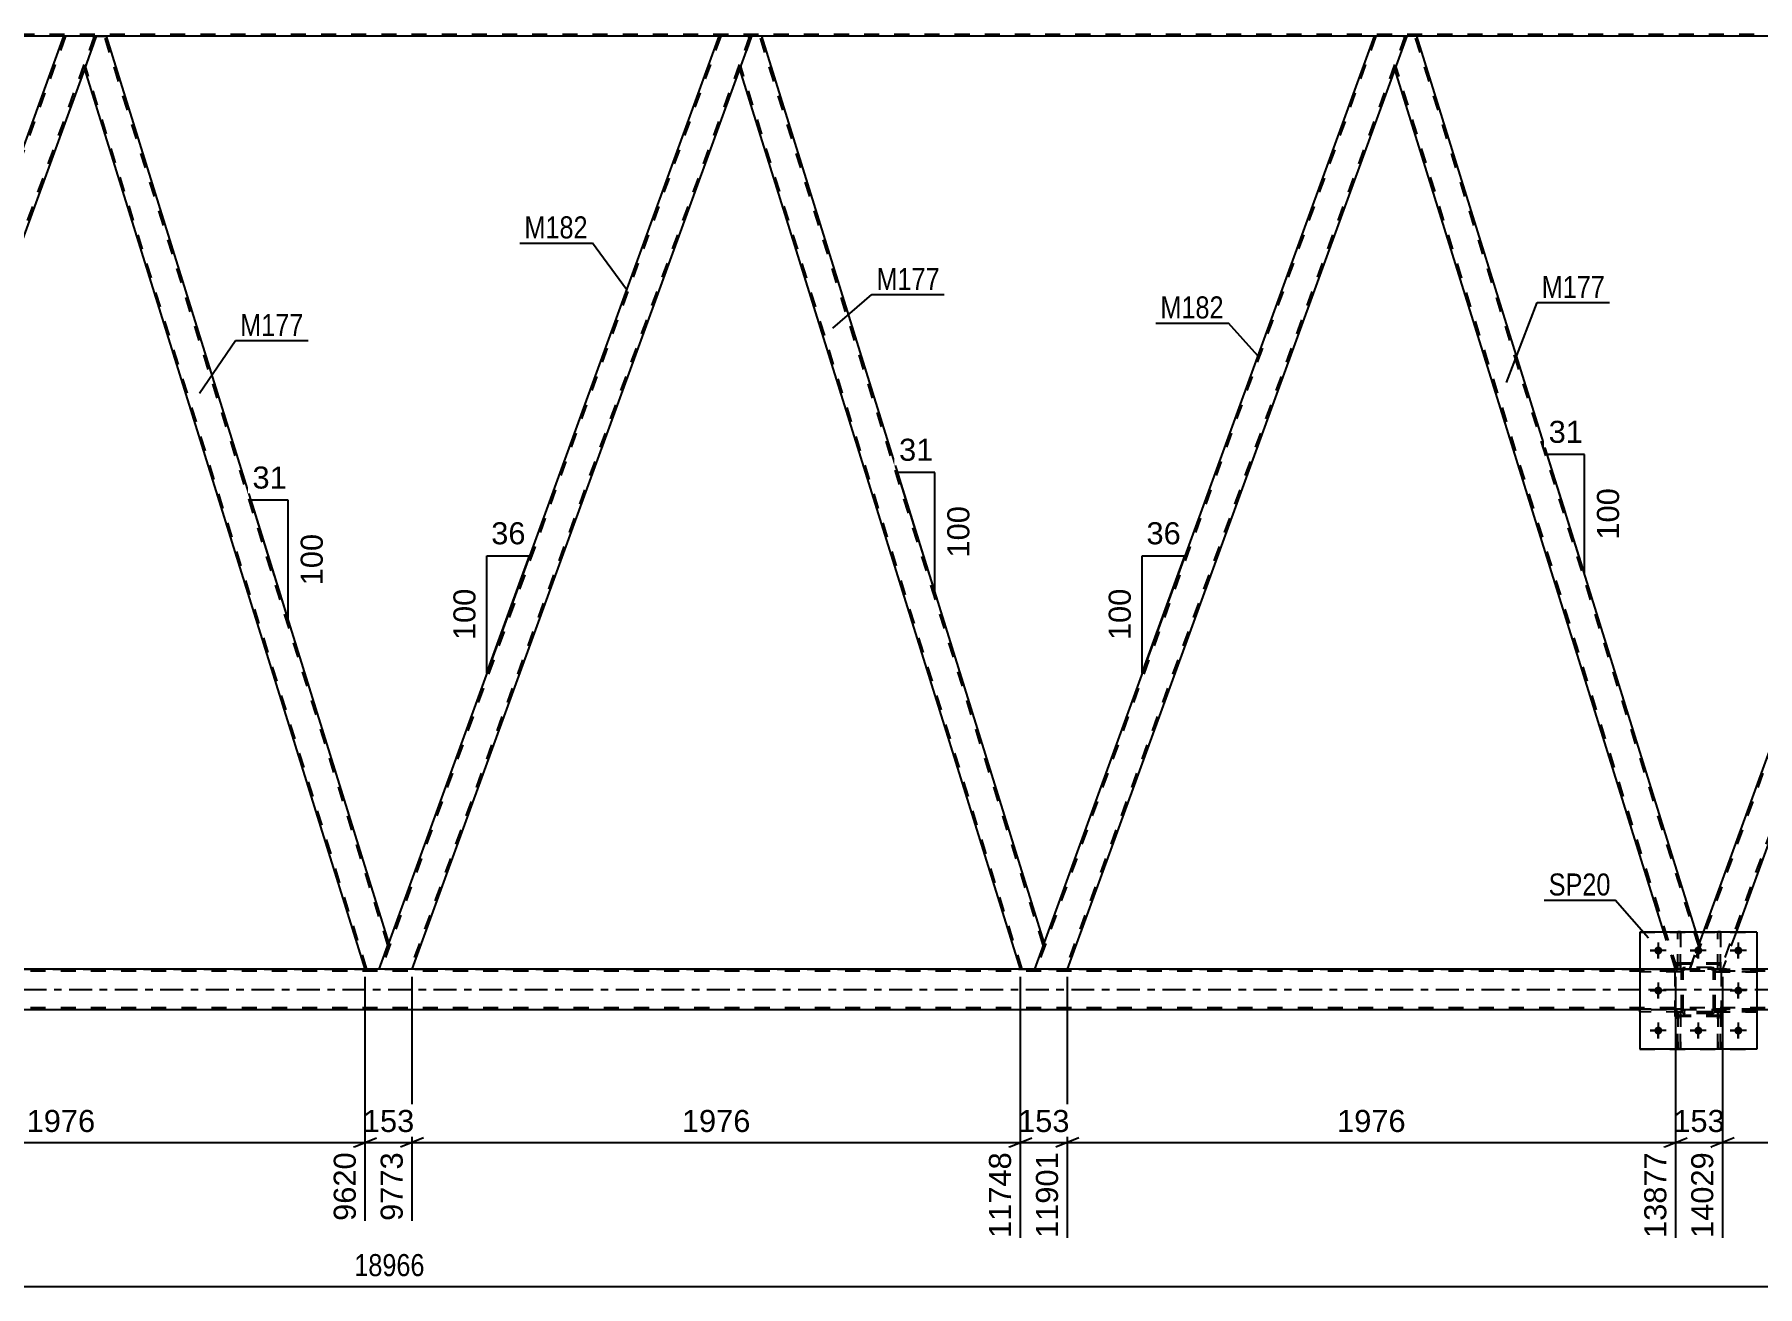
# Model space of a CAD drawing. Header units: millimetres. Extents: x -111 to 730, y -402 to 192.
# Drawn here: x 266 to 489.9, y -164.5 to -1.8 of the extents above; entities that cross this region are included whole.
import ezdxf

# ---------------------------------------------------------------- set-up
doc = ezdxf.new("R2010")
doc.units = ezdxf.units.MM
doc.linetypes.add('DXK_LINE_DOT2', pattern=[3.9198, 1.9599, -1.9599])
doc.linetypes.add('DXK_LINE_DOT3', pattern=[5.9187, 2.979, -0.9799, 0.9799, -0.9799])
doc.styles.add('Arial', font='ARIAL.TTF', dxfattribs={"height": 0.2})
doc.styles.add('Arial Narrow', font='ARIALN.TTF', dxfattribs={"height": 0.2})

# ---------------------------------------------------------------- blocks, each defined once
blk = doc.blocks.new('Part-200059755-4902 - 4566')
at = {"color": 7, "linetype": 'DXK_LINE_DOT2'}
for p, q in [((484.38, -123.55), (484.38, -123.23)), ((484.38, -123.23), (489.78, -123.23)), ((489.78, -123.55), (484.38, -123.55)), ((484.98, -123.55), (484.98, -123.23)), ((489.78, -123.23), (489.78, -123.55))]:
    blk.add_line(p, q, dxfattribs=at)
blk = doc.blocks.new('Part-200059755-5067 - 4566')
at = {"color": 7, "linetype": 'DXK_LINE_DOT2'}
for p, q in [((479.85, -128.76), (479.53, -128.76)), ((479.53, -128.76), (479.53, -133.59)), ((479.53, -129.36), (479.85, -129.36)), ((479.85, -133.59), (479.85, -128.76)), ((479.53, -133.59), (479.85, -133.59))]:
    blk.add_line(p, q, dxfattribs=at)
blk = doc.blocks.new('Part-200059755-5049 - 4566')
at = {"color": 7, "linetype": 'DXK_LINE_DOT2'}
for p, q in [((270.04, -2), (225.92, -123.22)), ((273.78, -2), (229.66, -123.22)), ((274.04, -2), (272.49, -6.25)), ((274, -2), (273.89, -2)), ((274.04, -2), (274, -2)), ((227.42, -118.4), (225.66, -123.22)), ((231.67, -118.4), (229.92, -123.22)), ((229.92, -123.22), (225.66, -123.22))]:
    blk.add_line(p, q, dxfattribs=at)
at = {"color": 2, "linetype": 'Continuous'}
for p, q in [((269.78, -2), (227.42, -118.4)), ((273.53, -2), (269.78, -2)), ((273.53, -2), (274.04, -2)), ((272.49, -6.25), (231.67, -118.4))]:
    blk.add_line(p, q, dxfattribs=at)
blk = doc.blocks.new('Part-200059755-4920 - 4566')
at = {"color": 7, "linetype": 'DXK_LINE_DOT2'}
for p, q in [((485.05, -128.76), (484.73, -128.76)), ((484.73, -128.76), (484.73, -133.59)), ((484.73, -129.36), (485.05, -129.36)), ((485.05, -133.59), (485.05, -128.76)), ((484.73, -133.59), (485.05, -133.59))]:
    blk.add_line(p, q, dxfattribs=at)
blk = doc.blocks.new('Part-200059755-4904 - 4566')
at = {"color": 7, "linetype": 'DXK_LINE_DOT2'}
for p, q in [((479.98, -123.23), (474.58, -123.23)), ((474.58, -123.55), (474.58, -123.23)), ((479.98, -123.55), (474.58, -123.55)), ((479.38, -123.55), (479.38, -123.23)), ((479.98, -123.23), (479.98, -123.55))]:
    blk.add_line(p, q, dxfattribs=at)
blk = doc.blocks.new('Part-200059755-4914 - 4566')
at = {"color": 2, "linetype": 'Continuous'}
for p, q in [((484.73, -118.4), (484.73, -118.39)), ((485.05, -118.39), (484.73, -118.39)), ((485.05, -118.4), (485.05, -118.39))]:
    blk.add_line(p, q, dxfattribs=at)
at = {"color": 7, "linetype": 'DXK_LINE_DOT2'}
for p, q in [((484.73, -123.24), (484.73, -118.4)), ((485.05, -123.24), (485.05, -118.4)), ((484.73, -122.64), (485.05, -122.64)), ((485.05, -123.24), (484.73, -123.24))]:
    blk.add_line(p, q, dxfattribs=at)
blk = doc.blocks.new('Part-200059755-4796 - 4566')
at = {"color": 7, "linetype": 'DXK_LINE_DOT2'}
for p, q in [((479.53, -133.59), (479.53, -128.76)), ((479.53, -128.76), (479.85, -128.76)), ((479.53, -129.36), (479.85, -129.36)), ((479.85, -128.76), (479.85, -133.59)), ((479.85, -133.59), (479.53, -133.59))]:
    blk.add_line(p, q, dxfattribs=at)
blk = doc.blocks.new('Part-200059755-4940 - 4566')
at = {"color": 7, "linetype": 'DXK_LINE_DOT2'}
for p, q in [((355.17, -2), (311.05, -123.22)), ((358.92, -2), (314.8, -123.22)), ((359.17, -2), (357.62, -6.25)), ((359.13, -2), (359.02, -2)), ((359.17, -2), (359.13, -2)), ((312.06, -119.75), (310.79, -123.22)), ((315.05, -123.22), (310.79, -123.22))]:
    blk.add_line(p, q, dxfattribs=at)
at = {"color": 2, "linetype": 'Continuous'}
for p, q in [((354.92, -2), (312.06, -119.75)), ((358.66, -2), (354.92, -2)), ((358.66, -2), (359.17, -2)), ((357.62, -6.25), (315.05, -123.22))]:
    blk.add_line(p, q, dxfattribs=at)
blk = doc.blocks.new('Part-200059755-4817 - 4566')
at = {"color": 7, "linetype": 'DXK_LINE_DOT2'}
for p, q in [((484.73, -133.59), (484.73, -128.76)), ((484.73, -128.76), (485.05, -128.76)), ((484.73, -129.36), (485.05, -129.36)), ((485.05, -128.76), (485.05, -133.59)), ((485.05, -133.59), (484.73, -133.59))]:
    blk.add_line(p, q, dxfattribs=at)
blk = doc.blocks.new('Part-200059755-4820 - 4566')
at = {"color": 7, "linetype": 'DXK_LINE_DOT2'}
for p, q in [((479.53, -123.24), (479.53, -118.39)), ((479.53, -118.39), (479.85, -118.39)), ((479.85, -118.39), (479.85, -123.24)), ((479.53, -122.64), (479.85, -122.64)), ((479.85, -123.24), (479.53, -123.24))]:
    blk.add_line(p, q, dxfattribs=at)
blk = doc.blocks.new('Part-200059755-4823 - 4566')
at = {"color": 7, "linetype": 'DXK_LINE_DOT2'}
for p, q in [((484.73, -123.24), (484.73, -118.39)), ((484.73, -118.39), (485.05, -118.39)), ((485.05, -118.39), (485.05, -123.24)), ((484.73, -122.64), (485.05, -122.64)), ((485.05, -123.24), (484.73, -123.24))]:
    blk.add_line(p, q, dxfattribs=at)
blk = doc.blocks.new('Part-200059755-4824 - 4566')
at = {"color": 7, "linetype": 'DXK_LINE_DOT2'}
for p, q in [((479.98, -128.43), (474.58, -128.43)), ((474.58, -128.43), (474.58, -128.75)), ((479.98, -128.75), (474.58, -128.75)), ((479.38, -128.75), (479.38, -128.43)), ((479.98, -128.75), (479.98, -128.43))]:
    blk.add_line(p, q, dxfattribs=at)
blk = doc.blocks.new('Part-200059755-4829 - 4566')
at = {"color": 7, "linetype": 'DXK_LINE_DOT2'}
for p, q in [((681.5, -1.76), (-18.61, -1.76)), ((275.36, -2), (269.78, -2)), ((360.49, -2), (354.92, -2)), ((445.62, -2), (440.05, -2))]:
    blk.add_line(p, q, dxfattribs=at)
at = {"color": 2, "linetype": 'Continuous'}
for p, q in [((269.78, -2), (190.22, -2)), ((354.92, -2), (275.36, -2)), ((440.05, -2), (360.49, -2)), ((525.18, -2), (445.62, -2))]:
    blk.add_line(p, q, dxfattribs=at)
blk = doc.blocks.new('Part-200059755-4836 - 4566')
at = {"color": 7, "linetype": 'DXK_LINE_DOT2'}
for p, q in [((480.28, -123.03), (480.46, -123)), ((480.46, -123), (480.28, -123.03)), ((483.9, -123), (480.46, -123)), ((483.9, -123), (484.08, -123.03)), ((484.08, -123.03), (483.9, -123)), ((479.98, -123.48), (480.02, -123.29)), ((480.02, -123.29), (479.98, -123.48)), ((479.98, -128.52), (479.98, -123.48)), ((480.22, -123.48), (480.24, -123.38)), ((480.22, -128.52), (480.22, -123.48)), ((480.24, -123.38), (480.29, -123.31)), ((480.29, -123.31), (480.37, -123.25)), ((480.37, -123.25), (480.46, -123.24)), ((480.46, -123.24), (483.9, -123.24)), ((483.9, -123.24), (483.99, -123.25)), ((483.99, -123.25), (484.07, -123.31)), ((484.07, -123.31), (484.12, -123.38)), ((484.12, -123.38), (484.14, -123.48)), ((484.14, -128.52), (484.14, -123.48)), ((484.34, -123.29), (484.38, -123.48)), ((484.38, -123.48), (484.34, -123.29)), ((484.38, -128.52), (484.38, -123.48)), ((480.02, -128.7), (479.98, -128.52)), ((479.98, -128.52), (480.02, -128.7)), ((480.24, -128.61), (480.22, -128.52)), ((480.29, -128.69), (480.24, -128.61)), ((480.46, -129), (480.28, -128.96)), ((480.28, -128.96), (480.46, -129)), ((480.37, -128.74), (480.29, -128.69)), ((480.46, -128.76), (480.37, -128.74)), ((483.9, -128.76), (480.46, -128.76)), ((483.9, -129), (480.46, -129)), ((483.99, -128.74), (483.9, -128.76)), ((484.08, -128.96), (483.9, -129)), ((483.9, -129), (484.08, -128.96)), ((484.07, -128.69), (483.99, -128.74)), ((484.12, -128.61), (484.07, -128.69)), ((484.14, -128.52), (484.12, -128.61)), ((484.38, -128.52), (484.34, -128.7)), ((484.34, -128.7), (484.38, -128.52))]:
    blk.add_line(p, q, dxfattribs=at)
at = {"color": 7, "linetype": 'DXK_LINE_DOT3'}
blk.add_line((482.18, -126), (482.18, -126), dxfattribs=at)
at = {"color": 7, "linetype": 'DXK_LINE_DOT2'}
for centre, start, end in [((480.46, -123.48), 112.5, 157.5), ((480.46, -123.48), 112.5, 157.5), ((483.9, -123.48), 22.5, 67.5), ((483.9, -123.48), 22.5, 67.5), ((480.46, -128.52), 202.5, 247.5), ((480.46, -128.52), 202.5, 247.5), ((483.9, -128.52), 292.5, 337.5), ((483.9, -128.52), 292.5, 337.5)]:
    blk.add_arc(centre, 0.48, start, end, dxfattribs=at)
blk = doc.blocks.new('Part-200059755-4837 - 4566')
at = {"color": 7, "linetype": 'DXK_LINE_DOT2'}
for p, q in [((485.18, -122.46), (479.18, -122.46)), ((479.18, -129.26), (479.18, -122.46)), ((485.18, -129.26), (485.18, -122.46)), ((485.18, -129.26), (479.18, -129.26))]:
    blk.add_line(p, q, dxfattribs=at)
blk = doc.blocks.new('Part-200059755-4838 - 4566')
at = {"color": 7, "linetype": 'DXK_LINE_DOT2'}
for p, q in [((485.18, -122.59), (479.18, -122.59)), ((479.18, -129.39), (479.18, -122.59)), ((485.18, -129.39), (485.18, -122.59)), ((485.18, -129.39), (479.18, -129.39))]:
    blk.add_line(p, q, dxfattribs=at)
blk = doc.blocks.new('Part-200059755-4839 - 4566')
at = {"color": 7, "linetype": 'DXK_LINE_DOT2'}
for p, q in [((480.28, -123.03), (480.46, -123)), ((480.46, -123), (480.28, -123.03)), ((483.9, -123), (480.46, -123)), ((483.9, -123), (484.08, -123.03)), ((484.08, -123.03), (483.9, -123)), ((479.98, -123.48), (480.02, -123.29)), ((480.02, -123.29), (479.98, -123.48)), ((479.98, -128.52), (479.98, -123.48)), ((480.22, -123.48), (480.24, -123.38)), ((480.22, -128.52), (480.22, -123.48)), ((480.24, -123.38), (480.29, -123.31)), ((480.29, -123.31), (480.37, -123.25)), ((480.37, -123.25), (480.46, -123.24)), ((480.46, -123.24), (483.9, -123.24)), ((483.9, -123.24), (483.99, -123.25)), ((483.99, -123.25), (484.07, -123.31)), ((484.07, -123.31), (484.12, -123.38)), ((484.12, -123.38), (484.14, -123.48)), ((484.14, -128.52), (484.14, -123.48)), ((484.34, -123.29), (484.38, -123.48)), ((484.38, -123.48), (484.34, -123.29)), ((484.38, -128.52), (484.38, -123.48)), ((480.02, -128.7), (479.98, -128.52)), ((479.98, -128.52), (480.02, -128.7)), ((480.24, -128.61), (480.22, -128.52)), ((480.29, -128.69), (480.24, -128.61)), ((480.46, -129), (480.28, -128.96)), ((480.28, -128.96), (480.46, -129)), ((480.37, -128.74), (480.29, -128.69)), ((480.46, -128.76), (480.37, -128.74)), ((483.9, -128.76), (480.46, -128.76)), ((483.9, -129), (480.46, -129)), ((483.99, -128.74), (483.9, -128.76)), ((484.08, -128.96), (483.9, -129)), ((483.9, -129), (484.08, -128.96)), ((484.07, -128.69), (483.99, -128.74)), ((484.12, -128.61), (484.07, -128.69)), ((484.14, -128.52), (484.12, -128.61)), ((484.38, -128.52), (484.34, -128.7)), ((484.34, -128.7), (484.38, -128.52))]:
    blk.add_line(p, q, dxfattribs=at)
at = {"color": 7, "linetype": 'DXK_LINE_DOT3'}
blk.add_line((482.18, -126), (482.18, -126), dxfattribs=at)
at = {"color": 7, "linetype": 'DXK_LINE_DOT2'}
for centre, start, end in [((480.46, -123.48), 112.5, 157.5), ((480.46, -123.48), 112.5, 157.5), ((483.9, -123.48), 22.5, 67.5), ((483.9, -123.48), 22.5, 67.5), ((480.46, -128.52), 202.5, 247.5), ((480.46, -128.52), 202.5, 247.5), ((483.9, -128.52), 292.5, 337.5), ((483.9, -128.52), 292.5, 337.5)]:
    blk.add_arc(centre, 0.48, start, end, dxfattribs=at)
blk = doc.blocks.new('Bolt-200059755-4857 - 4566')
at = {"color": 1, "linetype": 'Continuous'}
for p, q in [((475.94, -120.8), (476.63, -120.8)), ((476.98, -119.76), (476.98, -120.45)), ((478.02, -120.8), (477.33, -120.8)), ((481.14, -120.8), (481.83, -120.8)), ((482.18, -119.76), (482.18, -120.45)), ((483.22, -120.8), (482.53, -120.8)), ((486.34, -120.8), (487.03, -120.8)), ((487.38, -119.76), (487.38, -120.45)), ((488.42, -120.8), (487.73, -120.8)), ((476.98, -121.84), (476.98, -121.14)), ((482.18, -121.84), (482.18, -121.14)), ((487.38, -121.84), (487.38, -121.14)), ((476.98, -124.96), (476.98, -125.65)), ((487.38, -124.96), (487.38, -125.65)), ((475.94, -126), (476.63, -126)), ((476.98, -127.04), (476.98, -126.34)), ((478.02, -126), (477.33, -126)), ((486.34, -126), (487.03, -126)), ((487.38, -127.04), (487.38, -126.34)), ((488.42, -126), (487.73, -126)), ((475.94, -131.2), (476.63, -131.2)), ((476.98, -130.16), (476.98, -130.85)), ((476.98, -132.24), (476.98, -131.54)), ((478.02, -131.2), (477.33, -131.2)), ((481.14, -131.2), (481.83, -131.2)), ((482.18, -130.16), (482.18, -130.85)), ((482.18, -132.24), (482.18, -131.54)), ((483.22, -131.2), (482.53, -131.2)), ((486.34, -131.2), (487.03, -131.2)), ((487.38, -130.16), (487.38, -130.85)), ((487.38, -132.24), (487.38, -131.54)), ((488.42, -131.2), (487.73, -131.2))]:
    blk.add_line(p, q, dxfattribs=at)
blk = doc.blocks.new('Bolt-200059755-4858 - 4566')
at = {"linetype": 'Continuous'}
for points in [[(477.5, -120.8, -1), (476.46, -120.8, -1)], [(482.7, -120.8, -1), (481.66, -120.8, -1)], [(487.9, -120.8, -1), (486.86, -120.8, -1)], [(477.5, -126, -1), (476.46, -126, -1)], [(487.9, -126, -1), (486.86, -126, -1)], [(477.5, -131.2, -1), (476.46, -131.2, -1)], [(482.7, -131.2, -1), (481.66, -131.2, -1)], [(487.9, -131.2, -1), (486.86, -131.2, -1)]]:
    blk.add_hatch(color=1, dxfattribs=at).paths.add_polyline_path(points)
at = {"color": 1, "linetype": 'Continuous'}
for p, q in [((478.02, -120.8), (475.94, -120.8)), ((476.98, -119.76), (476.98, -121.84)), ((483.22, -120.8), (481.14, -120.8)), ((482.18, -119.76), (482.18, -121.84)), ((488.42, -120.8), (486.34, -120.8)), ((487.38, -119.76), (487.38, -121.84)), ((476.98, -124.96), (476.98, -127.04)), ((487.38, -124.96), (487.38, -127.04)), ((478.02, -126), (475.94, -126)), ((488.42, -126), (486.34, -126)), ((478.02, -131.2), (475.94, -131.2)), ((476.98, -130.16), (476.98, -132.24)), ((483.22, -131.2), (481.14, -131.2)), ((482.18, -130.16), (482.18, -132.24)), ((488.42, -131.2), (486.34, -131.2)), ((487.38, -130.16), (487.38, -132.24))]:
    blk.add_line(p, q, dxfattribs=at)
blk = doc.blocks.new('Part-200059755-4976 - 4566')
at = {"color": 7, "linetype": 'DXK_LINE_DOT2'}
for p, q in [((489.78, -128.43), (484.38, -128.43)), ((484.38, -128.43), (484.38, -128.75)), ((484.38, -128.75), (489.78, -128.75)), ((484.98, -128.75), (484.98, -128.43)), ((489.78, -128.75), (489.78, -128.43))]:
    blk.add_line(p, q, dxfattribs=at)
blk = doc.blocks.new('Part-200059755-4895 - 4566')
at = {"color": 2, "linetype": 'Continuous'}
for p, q in [((359.17, -2), (357.62, -6.25)), ((360.49, -2), (359.17, -2)), ((397.19, -119.75), (360.49, -2)), ((357.62, -6.25), (394.08, -123.22)), ((396.92, -120.49), (395.93, -123.22)), ((397.19, -119.75), (396.92, -120.49))]:
    blk.add_line(p, q, dxfattribs=at)
at = {"color": 7, "linetype": 'DXK_LINE_DOT2'}
for p, q in [((397.06, -120.12), (360.24, -2)), ((394.34, -123.22), (357.76, -5.88)), ((397.17, -119.81), (396.92, -120.49)), ((395.93, -123.22), (394.08, -123.22))]:
    blk.add_line(p, q, dxfattribs=at)
blk = doc.blocks.new('Part-200059755-4896 - 4566')
at = {"color": 7, "linetype": 'DXK_LINE_DOT2'}
for p, q in [((474.58, -118.4), (489.78, -118.4)), ((474.58, -118.4), (474.58, -133.6)), ((489.78, -118.4), (489.78, -133.6)), ((474.58, -133.6), (489.78, -133.6))]:
    blk.add_line(p, q, dxfattribs=at)
blk = doc.blocks.new('Part-200059755-4901 - 4566')
at = {"color": 2, "linetype": 'Continuous'}
for p, q in [((489.78, -118.4), (474.58, -118.4)), ((474.58, -118.4), (474.58, -133.6)), ((489.78, -118.4), (489.78, -133.6)), ((489.78, -133.6), (474.58, -133.6))]:
    blk.add_line(p, q, dxfattribs=at)
blk = doc.blocks.new('Part-200059755-4903 - 4566')
at = {"color": 7, "linetype": 'DXK_LINE_DOT2'}
for p, q in [((484.38, -128.75), (484.38, -128.43)), ((484.38, -128.43), (489.78, -128.43)), ((489.78, -128.75), (484.38, -128.75)), ((484.98, -128.75), (484.98, -128.43)), ((489.78, -128.43), (489.78, -128.75))]:
    blk.add_line(p, q, dxfattribs=at)
blk = doc.blocks.new('Part-200059755-4911 - 4566')
at = {"color": 7, "linetype": 'DXK_LINE_DOT2'}
for p, q in [((479.98, -128.43), (474.58, -128.43)), ((474.58, -128.75), (474.58, -128.43)), ((479.98, -128.75), (474.58, -128.75)), ((479.38, -128.75), (479.38, -128.43)), ((479.98, -128.43), (479.98, -128.75))]:
    blk.add_line(p, q, dxfattribs=at)
blk = doc.blocks.new('Part-200059755-4917 - 4566')
at = {"color": 2, "linetype": 'Continuous'}
for p, q in [((479.53, -118.4), (479.53, -118.39)), ((479.85, -118.39), (479.53, -118.39)), ((479.85, -118.4), (479.85, -118.39))]:
    blk.add_line(p, q, dxfattribs=at)
at = {"color": 7, "linetype": 'DXK_LINE_DOT2'}
for p, q in [((479.53, -123.24), (479.53, -118.4)), ((479.85, -123.24), (479.85, -118.4)), ((479.53, -122.64), (479.85, -122.64)), ((479.85, -123.24), (479.53, -123.24))]:
    blk.add_line(p, q, dxfattribs=at)
blk = doc.blocks.new('Part-200059755-4935 - 4566')
at = {"color": 7, "linetype": 'DXK_LINE_DOT2'}
for p, q in [((635.92, -123.46), (-43.18, -123.46)), ((48.9, -123.22), (635.92, -123.22)), ((489.78, -123.22), (474.58, -123.22)), ((635.92, -128.26), (-43.18, -128.26)), ((489.78, -128.5), (474.58, -128.5))]:
    blk.add_line(p, q, dxfattribs=at)
at = {"color": 2, "linetype": 'Continuous'}
for p, q in [((474.58, -123.22), (234.37, -123.22)), ((635.92, -123.22), (489.78, -123.22)), ((474.58, -128.5), (234.37, -128.5)), ((635.92, -128.5), (489.78, -128.5))]:
    blk.add_line(p, q, dxfattribs=at)
at = {"color": 7, "linetype": 'DXK_LINE_DOT3'}
blk.add_line((-43.18, -125.86), (635.92, -125.86), dxfattribs=at)
blk = doc.blocks.new('Part-200059755-4975 - 4566')
at = {"color": 7, "linetype": 'DXK_LINE_DOT2'}
for p, q in [((489.78, -123.23), (484.38, -123.23)), ((484.38, -123.23), (484.38, -123.55)), ((484.38, -123.55), (489.78, -123.55)), ((484.98, -123.55), (484.98, -123.23)), ((489.78, -123.55), (489.78, -123.23))]:
    blk.add_line(p, q, dxfattribs=at)
blk = doc.blocks.new('Part-200059755-4977 - 4566')
at = {"color": 7, "linetype": 'DXK_LINE_DOT2'}
for p, q in [((479.98, -123.23), (474.58, -123.23)), ((474.58, -123.23), (474.58, -123.55)), ((479.98, -123.55), (474.58, -123.55)), ((479.38, -123.55), (479.38, -123.23)), ((479.98, -123.55), (479.98, -123.23))]:
    blk.add_line(p, q, dxfattribs=at)
blk = doc.blocks.new('Part-200059755-4986 - 4566')
at = {"color": 2, "linetype": 'Continuous'}
for p, q in [((444.31, -2), (442.76, -6.25)), ((445.62, -2), (444.31, -2)), ((481.9, -118.4), (445.62, -2)), ((477.71, -118.4), (442.76, -6.25))]:
    blk.add_line(p, q, dxfattribs=at)
at = {"color": 7, "linetype": 'DXK_LINE_DOT2'}
for p, q in [((482.19, -120.12), (445.37, -2)), ((479.47, -123.22), (442.89, -5.88)), ((479.22, -123.22), (477.71, -118.4)), ((482.33, -119.75), (481.9, -118.4)), ((481.06, -123.22), (482.33, -119.75)), ((479.22, -123.22), (481.06, -123.22))]:
    blk.add_line(p, q, dxfattribs=at)
blk = doc.blocks.new('Part-200059755-5024 - 4566')
at = {"color": 7, "linetype": 'DXK_LINE_DOT2'}
for p, q in [((525.44, -2), (481.32, -123.22)), ((529.18, -2), (485.06, -123.22)), ((529.44, -2), (527.89, -6.25)), ((529.4, -2), (529.29, -2)), ((529.44, -2), (529.4, -2)), ((482.82, -118.4), (481.06, -123.22)), ((487.08, -118.4), (485.32, -123.22)), ((485.32, -123.22), (481.06, -123.22))]:
    blk.add_line(p, q, dxfattribs=at)
at = {"color": 2, "linetype": 'Continuous'}
for p, q in [((525.18, -2), (482.82, -118.4)), ((528.93, -2), (525.18, -2)), ((528.93, -2), (529.44, -2)), ((527.89, -6.25), (487.08, -118.4))]:
    blk.add_line(p, q, dxfattribs=at)
blk = doc.blocks.new('Part-200059755-5039 - 4566')
at = {"color": 7, "linetype": 'DXK_LINE_DOT2'}
for p, q in [((440.3, -2), (396.18, -123.22)), ((444.05, -2), (399.93, -123.22)), ((444.31, -2), (442.76, -6.25)), ((444.27, -2), (444.16, -2)), ((444.31, -2), (444.27, -2)), ((397.19, -119.75), (395.93, -123.22)), ((400.19, -123.22), (395.93, -123.22))]:
    blk.add_line(p, q, dxfattribs=at)
at = {"color": 2, "linetype": 'Continuous'}
for p, q in [((440.05, -2), (397.19, -119.75)), ((443.8, -2), (440.05, -2)), ((443.8, -2), (444.31, -2)), ((442.76, -6.25), (400.19, -123.22))]:
    blk.add_line(p, q, dxfattribs=at)
blk = doc.blocks.new('Part-200059755-5044 - 4566')
at = {"color": 2, "linetype": 'Continuous'}
for p, q in [((274.04, -2), (272.49, -6.25)), ((274.04, -2), (275.36, -2)), ((312.06, -119.75), (275.36, -2)), ((272.49, -6.25), (308.95, -123.22)), ((310.79, -123.22), (312.06, -119.75))]:
    blk.add_line(p, q, dxfattribs=at)
at = {"color": 7, "linetype": 'DXK_LINE_DOT2'}
for p, q in [((311.92, -120.12), (275.1, -2)), ((309.2, -123.22), (272.63, -5.88)), ((310.79, -123.22), (308.95, -123.22))]:
    blk.add_line(p, q, dxfattribs=at)
blk = doc.blocks.new('StraightDimension-200059755-15581 - 4566')
at = {"color": 7, "linetype": 'Continuous'}
for p, q in [((479.22, -124.22), (479.22, -158.15)), ((485.32, -124.22), (485.32, -158.15)), ((477.72, -146.33), (480.72, -145.13)), ((486.82, -145.13), (483.82, -146.33)), ((479.22, -145.73), (485.32, -145.73))]:
    blk.add_line(p, q, dxfattribs=at)
at = {"color": 0}
blk.add_wipeout([(486.2, -144.98), (486.2, -140.78), (478.33, -140.78), (478.33, -144.98)], dxfattribs=at)
at = {"color": 0, "linetype": 'Continuous'}
blk.add_wipeout([(484.72, -146.43), (480.52, -146.43), (480.52, -158.75), (484.72, -158.75)], dxfattribs=at)
at = {"color": 3, "style": 'Arial'}
blk.add_text('153', height=2.865, dxfattribs=at).set_placement((478.93, -144.38))
at = {"color": 3, "linetype": 'Continuous', "style": 'Arial'}
blk.add_text('14029', height=2.865, rotation=90.0002, dxfattribs=at).set_placement((484.12, -158.15))
blk = doc.blocks.new('AngleDimension-200059755-6462 - 4566')
at = {"color": 7, "linetype": 'Continuous'}
for p, q in [((464.91, -63.87), (462.56, -56.33)), ((467.38, -56.33), (462.56, -56.33)), ((467.38, -71.79), (462.56, -56.33)), ((467.38, -71.79), (467.38, -56.33))]:
    blk.add_line(p, q, dxfattribs=at)
at = {"color": 0}
for points in [[(467.79, -55.43), (467.79, -51.23), (462.14, -51.23), (462.14, -55.43)], [(472.48, -60.12), (468.28, -60.12), (468.28, -68), (472.48, -68)]]:
    blk.add_wipeout(points, dxfattribs=at)
at = {"color": 3, "style": 'Arial'}
blk.add_text('31', height=2.865, dxfattribs=at).set_placement((462.74, -54.83))
blk.add_text('100', height=2.865, rotation=90.0002, dxfattribs=at).set_placement((471.88, -67.4))
blk = doc.blocks.new('StraightDimension-200059755-5127 - 4566')
at = {"color": 7, "linetype": 'Continuous'}
blk.add_line((-57.88, -164.46), (682.14, -164.46), dxfattribs=at)
at = {"color": 0}
blk.add_wipeout([(317.3, -163.71), (317.3, -159.51), (306.96, -159.51), (306.96, -163.71)], dxfattribs=at)
at = {"color": 3, "style": 'Arial Narrow'}
blk.add_text('18966', height=2.863, dxfattribs=at).set_placement((307.56, -163.11))
blk = doc.blocks.new('AngleDimension-200059755-6406 - 4566')
at = {"color": 7, "linetype": 'Continuous'}
for p, q in [((297.2, -72.09), (294.14, -62.27)), ((298.96, -62.27), (294.14, -62.27)), ((298.96, -77.73), (294.14, -62.27)), ((298.96, -77.73), (298.96, -62.27))]:
    blk.add_line(p, q, dxfattribs=at)
at = {"color": 0}
for points in [[(299.37, -61.37), (299.37, -57.17), (293.73, -57.17), (293.73, -61.37)], [(304.06, -66.06), (299.86, -66.06), (299.86, -73.94), (304.06, -73.94)]]:
    blk.add_wipeout(points, dxfattribs=at)
at = {"color": 3, "style": 'Arial'}
blk.add_text('31', height=2.865, dxfattribs=at).set_placement((294.33, -60.77))
blk.add_text('100', height=2.865, rotation=90.0002, dxfattribs=at).set_placement((303.46, -73.34))
blk = doc.blocks.new('AngleDimension-200059755-6434 - 4566')
at = {"color": 7, "linetype": 'Continuous'}
for p, q in [((380.49, -66.16), (378.15, -58.66)), ((382.97, -58.66), (378.15, -58.66)), ((382.97, -74.13), (378.15, -58.66)), ((382.97, -74.13), (382.97, -58.66))]:
    blk.add_line(p, q, dxfattribs=at)
at = {"color": 0}
for points in [[(383.39, -57.76), (383.39, -53.56), (377.74, -53.56), (377.74, -57.76)], [(388.07, -62.46), (383.87, -62.46), (383.87, -70.33), (388.07, -70.33)]]:
    blk.add_wipeout(points, dxfattribs=at)
at = {"color": 3, "style": 'Arial'}
blk.add_text('31', height=2.865, dxfattribs=at).set_placement((378.34, -57.16))
blk.add_text('100', height=2.865, rotation=90.0002, dxfattribs=at).set_placement((387.47, -69.73))
blk = doc.blocks.new('StraightDimension-200059755-15580 - 4566')
at = {"color": 7, "linetype": 'Continuous'}
for p, q in [((485.32, -124.22), (485.32, -158.15)), ((564.35, -124.22), (564.35, -158.15)), ((486.82, -145.13), (483.82, -146.33)), ((562.85, -146.33), (565.85, -145.13)), ((485.32, -145.73), (564.35, -145.73))]:
    blk.add_line(p, q, dxfattribs=at)
at = {"color": 0}
blk.add_wipeout([(529.88, -144.98), (529.88, -140.78), (519.79, -140.78), (519.79, -144.98)], dxfattribs=at)
at = {"color": 0, "linetype": 'Continuous'}
blk.add_wipeout([(563.75, -146.43), (559.55, -146.43), (559.55, -158.75), (563.75, -158.75)], dxfattribs=at)
at = {"color": 3, "style": 'Arial'}
blk.add_text('1976', height=2.865, dxfattribs=at).set_placement((520.39, -144.38))
at = {"color": 3, "linetype": 'Continuous', "style": 'Arial'}
blk.add_text('16005', height=2.865, rotation=90.0002, dxfattribs=at).set_placement((563.15, -158.15))
blk = doc.blocks.new('StraightDimension-200059755-15582 - 4566')
at = {"color": 7, "linetype": 'Continuous'}
for p, q in [((400.19, -124.22), (400.19, -158.15)), ((479.22, -124.22), (479.22, -158.15)), ((401.69, -145.13), (398.69, -146.33)), ((477.72, -146.33), (480.72, -145.13)), ((400.19, -145.73), (479.22, -145.73))]:
    blk.add_line(p, q, dxfattribs=at)
at = {"color": 0}
blk.add_wipeout([(444.75, -144.98), (444.75, -140.78), (434.65, -140.78), (434.65, -144.98)], dxfattribs=at)
at = {"color": 0, "linetype": 'Continuous'}
blk.add_wipeout([(478.62, -146.43), (474.42, -146.43), (474.42, -158.75), (478.62, -158.75)], dxfattribs=at)
at = {"color": 3, "style": 'Arial'}
blk.add_text('1976', height=2.865, dxfattribs=at).set_placement((435.25, -144.38))
at = {"color": 3, "linetype": 'Continuous', "style": 'Arial'}
blk.add_text('13877', height=2.865, rotation=90.0002, dxfattribs=at).set_placement((478.02, -158.15))
blk = doc.blocks.new('StraightDimension-200059755-15583 - 4566')
at = {"color": 7, "linetype": 'Continuous'}
for p, q in [((394.08, -124.22), (394.08, -158.15)), ((400.19, -124.22), (400.19, -158.15)), ((392.58, -146.33), (395.58, -145.13)), ((401.69, -145.13), (398.69, -146.33)), ((394.08, -145.73), (400.19, -145.73))]:
    blk.add_line(p, q, dxfattribs=at)
at = {"color": 0}
blk.add_wipeout([(401.07, -144.98), (401.07, -140.78), (393.2, -140.78), (393.2, -144.98)], dxfattribs=at)
at = {"color": 0, "linetype": 'Continuous'}
blk.add_wipeout([(399.59, -146.43), (395.39, -146.43), (395.39, -158.75), (399.59, -158.75)], dxfattribs=at)
at = {"color": 3, "style": 'Arial'}
blk.add_text('153', height=2.865, dxfattribs=at).set_placement((393.8, -144.38))
at = {"color": 3, "linetype": 'Continuous', "style": 'Arial'}
blk.add_text('11901', height=2.865, rotation=90.0002, dxfattribs=at).set_placement((398.99, -158.15))
blk = doc.blocks.new('StraightDimension-200059755-15584 - 4566')
at = {"color": 7, "linetype": 'Continuous'}
for p, q in [((315.05, -124.22), (315.05, -155.93)), ((394.08, -124.22), (394.08, -158.15)), ((316.55, -145.13), (313.55, -146.33)), ((392.58, -146.33), (395.58, -145.13)), ((315.05, -145.73), (394.08, -145.73))]:
    blk.add_line(p, q, dxfattribs=at)
at = {"color": 0}
blk.add_wipeout([(359.62, -144.98), (359.62, -140.78), (349.52, -140.78), (349.52, -144.98)], dxfattribs=at)
at = {"color": 0, "linetype": 'Continuous'}
blk.add_wipeout([(393.48, -146.43), (389.28, -146.43), (389.28, -158.75), (393.48, -158.75)], dxfattribs=at)
at = {"color": 3, "style": 'Arial'}
blk.add_text('1976', height=2.865, dxfattribs=at).set_placement((350.12, -144.38))
at = {"color": 3, "linetype": 'Continuous', "style": 'Arial'}
blk.add_text('11748', height=2.865, rotation=90.0002, dxfattribs=at).set_placement((392.88, -158.15))
blk = doc.blocks.new('StraightDimension-200059755-15585 - 4566')
at = {"color": 7, "linetype": 'Continuous'}
for p, q in [((308.95, -124.22), (308.95, -155.93)), ((315.05, -124.22), (315.05, -155.93)), ((307.45, -146.33), (310.45, -145.13)), ((316.55, -145.13), (313.55, -146.33)), ((308.95, -145.73), (315.05, -145.73))]:
    blk.add_line(p, q, dxfattribs=at)
at = {"color": 0}
blk.add_wipeout([(315.94, -144.98), (315.94, -140.78), (308.07, -140.78), (308.07, -144.98)], dxfattribs=at)
at = {"color": 0, "linetype": 'Continuous'}
blk.add_wipeout([(314.45, -146.43), (310.25, -146.43), (310.25, -156.53), (314.45, -156.53)], dxfattribs=at)
at = {"color": 3, "style": 'Arial'}
blk.add_text('153', height=2.865, dxfattribs=at).set_placement((308.67, -144.38))
at = {"color": 3, "linetype": 'Continuous', "style": 'Arial'}
blk.add_text('9773', height=2.865, rotation=90.0002, dxfattribs=at).set_placement((313.85, -155.93))
blk = doc.blocks.new('StraightDimension-200059755-15586 - 4566')
at = {"color": 7, "linetype": 'Continuous'}
for p, q in [((229.92, -124.22), (229.92, -155.93)), ((308.95, -124.22), (308.95, -155.93)), ((231.42, -145.13), (228.42, -146.33)), ((307.45, -146.33), (310.45, -145.13)), ((229.92, -145.73), (308.95, -145.73))]:
    blk.add_line(p, q, dxfattribs=at)
at = {"color": 0}
blk.add_wipeout([(274.48, -144.98), (274.48, -140.78), (264.39, -140.78), (264.39, -144.98)], dxfattribs=at)
at = {"color": 0, "linetype": 'Continuous'}
blk.add_wipeout([(308.35, -146.43), (304.15, -146.43), (304.15, -156.53), (308.35, -156.53)], dxfattribs=at)
at = {"color": 3, "style": 'Arial'}
blk.add_text('1976', height=2.865, dxfattribs=at).set_placement((264.99, -144.38))
at = {"color": 3, "linetype": 'Continuous', "style": 'Arial'}
blk.add_text('9620', height=2.865, rotation=90.0002, dxfattribs=at).set_placement((307.75, -155.93))
blk = doc.blocks.new('AngleDimension-200059755-16007 - 4566')
at = {"color": 7, "linetype": 'Continuous'}
for p, q in [((324.8, -69.51), (330.34, -69.51)), ((324.8, -84.73), (330.34, -69.51)), ((324.8, -84.73), (324.8, -69.51)), ((328.63, -74.22), (330.34, -69.51))]:
    blk.add_line(p, q, dxfattribs=at)
at = {"color": 0}
for points in [[(330.4, -68.61), (330.4, -64.41), (324.75, -64.41), (324.75, -68.61)], [(323.9, -73.18), (319.7, -73.18), (319.7, -81.06), (323.9, -81.06)]]:
    blk.add_wipeout(points, dxfattribs=at)
at = {"color": 3, "style": 'Arial'}
blk.add_text('36', height=2.865, dxfattribs=at).set_placement((325.35, -68.01))
blk.add_text('100', height=2.865, rotation=90.0002, dxfattribs=at).set_placement((323.3, -80.46))
blk = doc.blocks.new('AngleDimension-200059755-16021 - 4566')
at = {"color": 7, "linetype": 'Continuous'}
for p, q in [((409.94, -69.51), (415.48, -69.51)), ((409.94, -84.73), (415.48, -69.51)), ((409.94, -84.73), (409.94, -69.51)), ((413.76, -74.22), (415.48, -69.51))]:
    blk.add_line(p, q, dxfattribs=at)
at = {"color": 0}
for points in [[(415.53, -68.61), (415.53, -64.41), (409.88, -64.41), (409.88, -68.61)], [(409.04, -73.18), (404.84, -73.18), (404.84, -81.06), (409.04, -81.06)]]:
    blk.add_wipeout(points, dxfattribs=at)
at = {"color": 3, "style": 'Arial'}
blk.add_text('36', height=2.865, dxfattribs=at).set_placement((410.48, -68.01))
blk.add_text('100', height=2.865, rotation=90.0002, dxfattribs=at).set_placement((408.44, -80.46))
blk = doc.blocks.new('Mark-200059755-4897 - 4566')
at = {"color": 0}
blk.add_wipeout([(470.78, -113.65), (470.78, -110.65), (462.74, -110.65), (462.74, -113.65)], dxfattribs=at)
blk.add_wipeout([(470.78, -113.65), (470.78, -110.65), (462.74, -110.65), (462.74, -113.65)], dxfattribs=at)
at = {"color": 30, "linetype": 'Continuous'}
for p in [(462.14, -114.25), (475.73, -119.19)]:
    blk.add_line(p, (471.38, -114.25), dxfattribs=at)
at = {"color": 3, "style": 'Arial Narrow'}
blk.add_text('SP20', height=2.863, dxfattribs=at).set_placement((462.74, -113.65))
blk = doc.blocks.new('Mark-200059755-4936 - 4566')
at = {"color": 0}
blk.add_wipeout([(337.89, -28.26), (337.89, -25.26), (329.66, -25.26), (329.66, -28.26)], dxfattribs=at)
blk.add_wipeout([(337.89, -28.26), (337.89, -25.26), (329.66, -25.26), (329.66, -28.26)], dxfattribs=at)
at = {"color": 30, "linetype": 'Continuous'}
for p in [(329.06, -28.86), (342.94, -34.91)]:
    blk.add_line(p, (338.49, -28.86), dxfattribs=at)
at = {"color": 3, "style": 'Arial Narrow'}
blk.add_text('M182', height=2.863, dxfattribs=at).set_placement((329.66, -28.26))
blk = doc.blocks.new('Mark-200059755-4982 - 4566')
at = {"color": 0}
blk.add_wipeout([(470.06, -36), (470.06, -33), (461.83, -33), (461.83, -36)], dxfattribs=at)
blk.add_wipeout([(470.06, -36), (470.06, -33), (461.83, -33), (461.83, -36)], dxfattribs=at)
at = {"color": 30, "linetype": 'Continuous'}
for p, q in [((457.26, -46.98), (461.23, -36.6)), ((461.23, -36.6), (470.66, -36.6))]:
    blk.add_line(p, q, dxfattribs=at)
at = {"color": 3, "style": 'Arial Narrow'}
blk.add_text('M177', height=2.863, dxfattribs=at).set_placement((461.83, -36))
blk = doc.blocks.new('Mark-200059755-4891 - 4566')
at = {"color": 0}
blk.add_wipeout([(383.62, -34.97), (383.62, -31.97), (375.4, -31.97), (375.4, -34.97)], dxfattribs=at)
blk.add_wipeout([(383.62, -34.97), (383.62, -31.97), (375.4, -31.97), (375.4, -34.97)], dxfattribs=at)
at = {"color": 30, "linetype": 'Continuous'}
for p, q in [((369.73, -39.92), (374.8, -35.57)), ((374.8, -35.57), (384.22, -35.57))]:
    blk.add_line(p, q, dxfattribs=at)
at = {"color": 3, "style": 'Arial Narrow'}
blk.add_text('M177', height=2.863, dxfattribs=at).set_placement((375.4, -34.97))
blk = doc.blocks.new('Mark-200059755-5035 - 4566')
at = {"color": 0}
blk.add_wipeout([(420.52, -38.66), (420.52, -35.66), (412.29, -35.66), (412.29, -38.66)], dxfattribs=at)
blk.add_wipeout([(420.52, -38.66), (420.52, -35.66), (412.29, -35.66), (412.29, -38.66)], dxfattribs=at)
at = {"color": 30, "linetype": 'Continuous'}
for p in [(411.69, -39.26), (424.93, -43.54)]:
    blk.add_line(p, (421.12, -39.26), dxfattribs=at)
at = {"color": 3, "style": 'Arial Narrow'}
blk.add_text('M182', height=2.863, dxfattribs=at).set_placement((412.29, -38.66))
blk = doc.blocks.new('Mark-200059755-5040 - 4566')
at = {"color": 0}
blk.add_wipeout([(300.96, -40.95), (300.96, -37.95), (292.73, -37.95), (292.73, -40.95)], dxfattribs=at)
blk.add_wipeout([(300.96, -40.95), (300.96, -37.95), (292.73, -37.95), (292.73, -40.95)], dxfattribs=at)
at = {"color": 30, "linetype": 'Continuous'}
for p, q in [((287.46, -48.38), (292.13, -41.55)), ((292.13, -41.55), (301.56, -41.55))]:
    blk.add_line(p, q, dxfattribs=at)
at = {"color": 3, "style": 'Arial Narrow'}
blk.add_text('M177', height=2.863, dxfattribs=at).set_placement((292.73, -40.95))

msp = doc.modelspace()

# ---------------------------------------------------------------- block references
for name in ['Part-200059755-4829 - 4566', 'Part-200059755-5049 - 4566', 'Part-200059755-5044 - 4566', 'Part-200059755-4940 - 4566', 'Part-200059755-4895 - 4566', 'Part-200059755-5039 - 4566', 'Part-200059755-4986 - 4566', 'Part-200059755-5024 - 4566', 'Part-200059755-4896 - 4566', 'Part-200059755-4901 - 4566', 'Part-200059755-4820 - 4566', 'Part-200059755-4917 - 4566', 'Part-200059755-4914 - 4566', 'Part-200059755-4823 - 4566', 'Bolt-200059755-4857 - 4566', 'Bolt-200059755-4858 - 4566', 'Part-200059755-4837 - 4566', 'Part-200059755-4838 - 4566', 'Part-200059755-4836 - 4566', 'Part-200059755-4839 - 4566', 'Part-200059755-4935 - 4566', 'Part-200059755-4904 - 4566', 'Part-200059755-4977 - 4566', 'Part-200059755-4902 - 4566', 'Part-200059755-4975 - 4566', 'Part-200059755-4824 - 4566', 'Part-200059755-4911 - 4566', 'Part-200059755-5067 - 4566', 'Part-200059755-4796 - 4566', 'Part-200059755-4976 - 4566', 'Part-200059755-4903 - 4566', 'Part-200059755-4920 - 4566', 'Part-200059755-4817 - 4566']:
    msp.add_blockref(name, (0, 0))

# ---------------------------------------------------------------- next in the draw order: block references
for name in ['AngleDimension-200059755-6462 - 4566', 'StraightDimension-200059755-15581 - 4566']:
    msp.add_blockref(name, (0, 0))

# ---------------------------------------------------------------- next in the draw order: block references
msp.add_blockref('StraightDimension-200059755-5127 - 4566', (0, 0))

# ---------------------------------------------------------------- next in the draw order: block references
for name in ['Mark-200059755-4936 - 4566', 'Mark-200059755-4891 - 4566', 'Mark-200059755-4982 - 4566', 'Mark-200059755-5035 - 4566', 'Mark-200059755-5040 - 4566', 'AngleDimension-200059755-6434 - 4566', 'AngleDimension-200059755-6406 - 4566', 'AngleDimension-200059755-16007 - 4566', 'AngleDimension-200059755-16021 - 4566', 'Mark-200059755-4897 - 4566', 'StraightDimension-200059755-15582 - 4566', 'StraightDimension-200059755-15580 - 4566']:
    msp.add_blockref(name, (0, 0))

# ---------------------------------------------------------------- next in the draw order: block references
msp.add_blockref('StraightDimension-200059755-15583 - 4566', (0, 0))

# ---------------------------------------------------------------- next in the draw order: block references
msp.add_blockref('StraightDimension-200059755-15584 - 4566', (0, 0))

# ---------------------------------------------------------------- next in the draw order: block references
msp.add_blockref('StraightDimension-200059755-15585 - 4566', (0, 0))

# ---------------------------------------------------------------- next in the draw order: block references
msp.add_blockref('StraightDimension-200059755-15586 - 4566', (0, 0))

doc.saveas('drawing.dxf')
